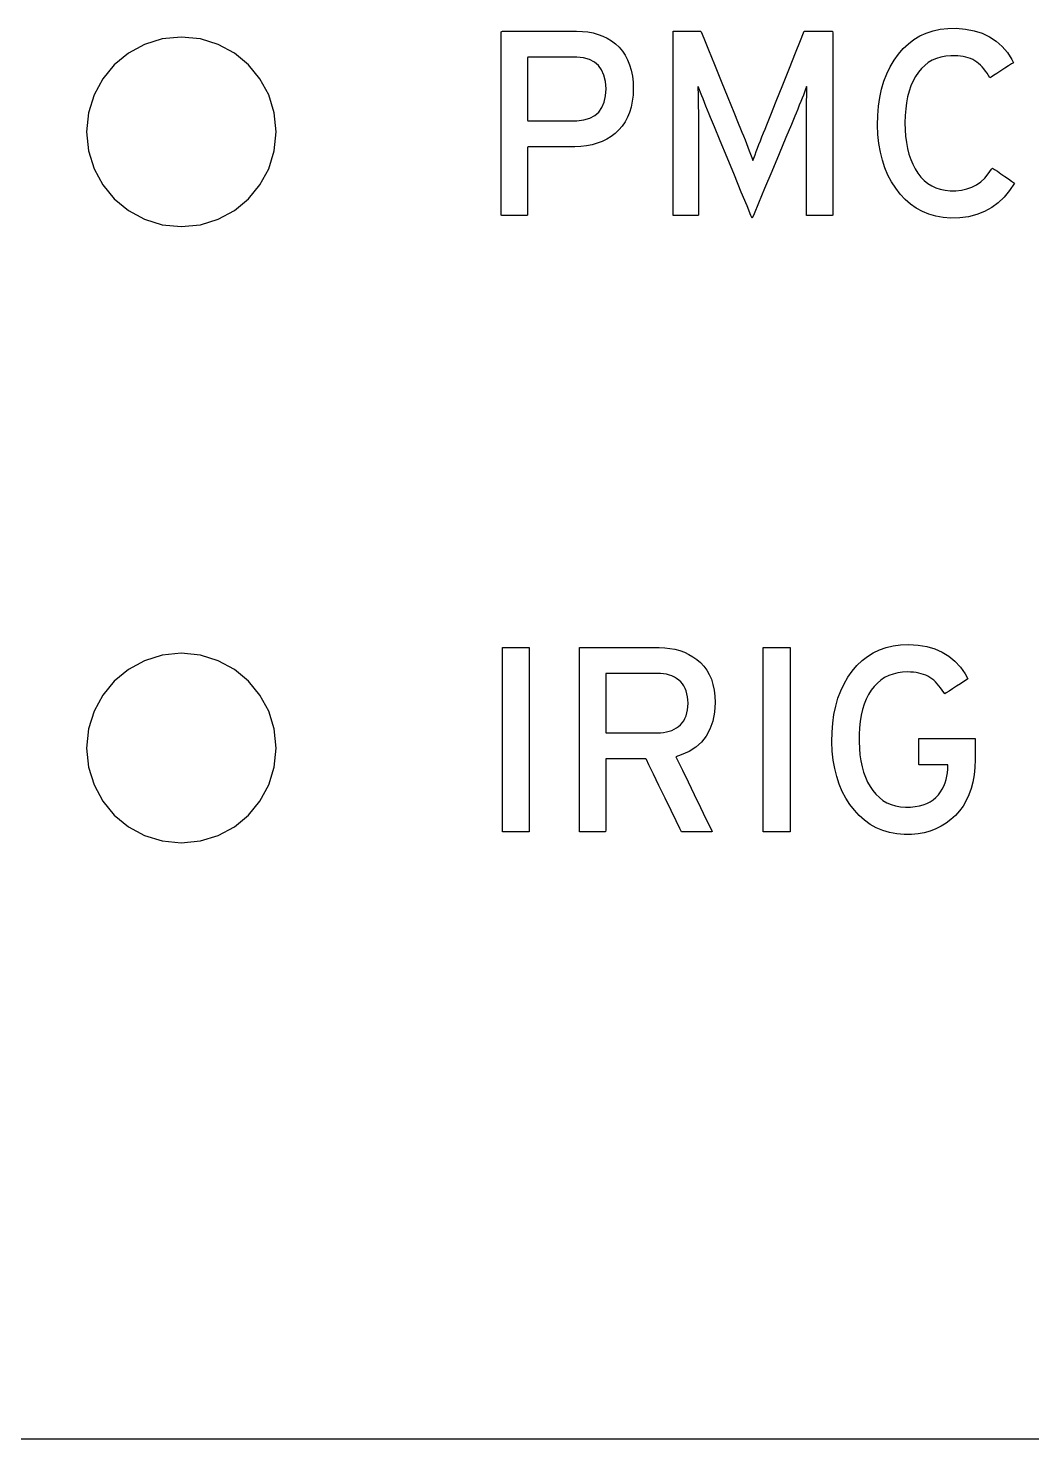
# Model space of a CAD drawing. Extents: x 1 to 47.7, y 0.2 to 35.
# Drawn here: x 13.039 to 13.569, y 8.999 to 9.743 of the extents above; entities that cross this region are included whole.
import ezdxf

# ---------------------------------------------------------------- set-up
doc = ezdxf.new("R2010")
doc.units = 0
doc.header["$MEASUREMENT"] = 0
doc.layers.add('4_2__4U__FRONT_PANEL_W_24_', color=7, linetype='CONTINUOUS')
doc.layers.add('5_1___24__TARGET_LEDS___12', color=7, linetype='CONTINUOUS')

msp = doc.modelspace()

# ---------------------------------------------------------------- linework, layer by layer
at = {"layer": '4_2__4U__FRONT_PANEL_W_24_'}
for points in [[(13.12022, 9.6386), (13.1303, 9.63962), (13.13969, 9.64253), (13.14819, 9.64715), (13.15559, 9.65326), (13.1617, 9.66066), (13.16631, 9.66916), (13.16923, 9.67854), (13.17024, 9.68862), (13.16923, 9.6987), (13.16631, 9.70808), (13.1617, 9.71658), (13.15559, 9.72398), (13.14819, 9.73008), (13.13969, 9.73469), (13.1303, 9.7376), (13.12022, 9.73862), (13.11015, 9.7376), (13.10077, 9.73469), (13.09228, 9.73008), (13.08488, 9.72398), (13.07878, 9.71658), (13.07418, 9.70808), (13.07127, 9.6987), (13.07026, 9.68862), (13.07127, 9.67854), (13.07418, 9.66916), (13.07878, 9.66066), (13.08488, 9.65326), (13.09228, 9.64715), (13.10077, 9.64253), (13.11015, 9.63962)], [(13.35866, 9.71132), (13.35851, 9.70792), (13.35813, 9.70471), (13.35752, 9.7017), (13.35667, 9.69889), (13.3556, 9.69627), (13.3543, 9.69385), (13.35276, 9.69163), (13.351, 9.6896), (13.34903, 9.68777), (13.3469, 9.68615), (13.34462, 9.68475), (13.3422, 9.68355), (13.33962, 9.68257), (13.3369, 9.6818), (13.33402, 9.68125), (13.331, 9.6809), (13.32782, 9.68077), (13.32672, 9.68077), (13.32439, 9.68077), (13.32094, 9.68077), (13.31683, 9.68077), (13.31253, 9.68077), (13.30853, 9.68077), (13.30528, 9.68077), (13.30327, 9.68077), (13.30284, 9.68061), (13.30284, 9.67841), (13.30284, 9.67416), (13.30284, 9.66856), (13.30284, 9.66231), (13.30284, 9.65609), (13.30284, 9.65061), (13.30284, 9.64656), (13.30284, 9.64462), (13.30252, 9.64455), (13.3013, 9.64455), (13.29941, 9.64455), (13.29713, 9.64455), (13.29472, 9.64455), (13.29244, 9.64455), (13.29055, 9.64455), (13.28933, 9.64455), (13.28901, 9.64474), (13.28901, 9.64993), (13.28901, 9.66081), (13.28901, 9.67552), (13.28901, 9.6922), (13.28901, 9.70897), (13.28901, 9.72399), (13.28901, 9.73539), (13.28901, 9.7413), (13.28969, 9.74173), (13.29291, 9.74173), (13.2981, 9.74173), (13.30451, 9.74173), (13.31138, 9.74173), (13.31796, 9.74173), (13.32348, 9.74173), (13.32721, 9.74173), (13.32874, 9.74173), (13.33177, 9.74161), (13.33467, 9.74128), (13.33743, 9.74075), (13.34005, 9.74001), (13.34253, 9.73907), (13.34488, 9.73792), (13.3471, 9.73657), (13.34918, 9.73502), (13.35112, 9.73324), (13.35286, 9.73123), (13.35437, 9.72901), (13.35565, 9.72658), (13.35671, 9.72394), (13.35754, 9.7211), (13.35814, 9.71804), (13.35851, 9.71479)], [(13.45001, 9.64451), (13.45001, 9.64636), (13.45001, 9.6513), (13.45001, 9.65843), (13.45001, 9.66682), (13.45001, 9.67556), (13.45001, 9.68375), (13.45001, 9.69046), (13.45001, 9.6948), (13.45001, 9.69648), (13.45001, 9.69885), (13.45002, 9.70111), (13.45004, 9.70325), (13.45006, 9.70527), (13.4501, 9.70718), (13.45014, 9.70898), (13.45019, 9.71065), (13.45024, 9.71222), (13.45006, 9.71246), (13.44953, 9.71109), (13.44896, 9.70961), (13.44834, 9.70802), (13.44767, 9.70632), (13.44696, 9.70452), (13.44619, 9.7026), (13.44538, 9.70058), (13.44452, 9.69844), (13.44385, 9.69681), (13.44207, 9.69254), (13.43918, 9.68563), (13.43559, 9.67704), (13.43171, 9.66776), (13.42794, 9.65874), (13.42469, 9.65096), (13.42237, 9.6454), (13.42137, 9.64302), (13.42071, 9.64456), (13.41867, 9.6495), (13.41562, 9.65687), (13.41198, 9.66569), (13.40813, 9.675), (13.40448, 9.68383), (13.40144, 9.6912), (13.3994, 9.69614), (13.39865, 9.69795), (13.39779, 9.70011), (13.39698, 9.70216), (13.39621, 9.7041), (13.39549, 9.70593), (13.39481, 9.70765), (13.39418, 9.70927), (13.39359, 9.71077), (13.39304, 9.71216), (13.39272, 9.71255), (13.39277, 9.71101), (13.39282, 9.70936), (13.39287, 9.70759), (13.3929, 9.70571), (13.39293, 9.70371), (13.39295, 9.7016), (13.39296, 9.69936), (13.39297, 9.69702), (13.39297, 9.69534), (13.39297, 9.69166), (13.39297, 9.6854), (13.39297, 9.67746), (13.39297, 9.66876), (13.39297, 9.66021), (13.39297, 9.65273), (13.39297, 9.64722), (13.39297, 9.64461), (13.39268, 9.64451), (13.39156, 9.64451), (13.38982, 9.64451), (13.3877, 9.64451), (13.38544, 9.64451), (13.38328, 9.64451), (13.38144, 9.64451), (13.38016, 9.64451), (13.37968, 9.64451), (13.37968, 9.64801), (13.37968, 9.65735), (13.37968, 9.67082), (13.37968, 9.68668), (13.37968, 9.70321), (13.37968, 9.71869), (13.37968, 9.73138), (13.37968, 9.73958), (13.37971, 9.74173), (13.38045, 9.74173), (13.38201, 9.74173), (13.38413, 9.74173), (13.38655, 9.74173), (13.38902, 9.74173), (13.39127, 9.74173), (13.39305, 9.74173), (13.39409, 9.74173), (13.39442, 9.74135), (13.39578, 9.73799), (13.39825, 9.73192), (13.40144, 9.72407), (13.40499, 9.71535), (13.40852, 9.70668), (13.41165, 9.69898), (13.41401, 9.69317), (13.41524, 9.69017), (13.41592, 9.68852), (13.41679, 9.68642), (13.41761, 9.68439), (13.4184, 9.68241), (13.41914, 9.6805), (13.41984, 9.67865), (13.4205, 9.67685), (13.42112, 9.67512), (13.4217, 9.67344), (13.42227, 9.67471), (13.42288, 9.67641), (13.42352, 9.67818), (13.42421, 9.68001), (13.42493, 9.68192), (13.4257, 9.68389), (13.4265, 9.68592), (13.42734, 9.68802), (13.42814, 9.68997), (13.42904, 9.69223), (13.43114, 9.69749), (13.43408, 9.70485), (13.43748, 9.71339), (13.44099, 9.72217), (13.44423, 9.7303), (13.44685, 9.73684), (13.44846, 9.74088), (13.44886, 9.74173), (13.44973, 9.74173), (13.45142, 9.74173), (13.45366, 9.74173), (13.45618, 9.74173), (13.45871, 9.74173), (13.46099, 9.74173), (13.46275, 9.74173), (13.46373, 9.74173), (13.46384, 9.74061), (13.46384, 9.73366), (13.46384, 9.72181), (13.46384, 9.7068), (13.46384, 9.69035), (13.46384, 9.6742), (13.46384, 9.66005), (13.46384, 9.64964), (13.46384, 9.64469), (13.46353, 9.64451), (13.46237, 9.64451), (13.46056, 9.64451), (13.45836, 9.64451), (13.45601, 9.64451), (13.45375, 9.64451), (13.45183, 9.64451), (13.4505, 9.64451)], [(13.55968, 9.66157), (13.55713, 9.65763), (13.55429, 9.65416), (13.55114, 9.65115), (13.54769, 9.64862), (13.54394, 9.64655), (13.53989, 9.64496), (13.53554, 9.64383), (13.53088, 9.64317), (13.52616, 9.64302), (13.52209, 9.64337), (13.51823, 9.64408), (13.51458, 9.64513), (13.51115, 9.64654), (13.50792, 9.64831), (13.5049, 9.65043), (13.5021, 9.6529), (13.4995, 9.65573), (13.49708, 9.65885), (13.4949, 9.66218), (13.493, 9.66576), (13.49138, 9.66956), (13.49004, 9.67361), (13.48897, 9.67789), (13.48819, 9.68241), (13.48768, 9.68716), (13.48745, 9.69215), (13.48756, 9.69723), (13.48795, 9.70208), (13.48862, 9.70671), (13.48958, 9.7111), (13.49081, 9.71526), (13.49232, 9.71919), (13.49411, 9.72289), (13.49618, 9.72636), (13.49852, 9.7296), (13.50103, 9.73252), (13.50375, 9.73509), (13.50668, 9.73732), (13.50982, 9.73919), (13.51318, 9.74071), (13.51674, 9.74188), (13.52052, 9.7427), (13.5245, 9.74317), (13.52899, 9.74326), (13.53391, 9.74284), (13.53847, 9.74195), (13.54267, 9.74059), (13.54653, 9.73876), (13.55003, 9.73646), (13.55317, 9.7337), (13.55597, 9.73047), (13.55841, 9.72676), (13.55912, 9.72504), (13.55818, 9.72444), (13.55662, 9.72343), (13.55467, 9.72217), (13.55254, 9.7208), (13.55046, 9.71946), (13.54867, 9.7183), (13.54737, 9.71747), (13.5468, 9.7171), (13.54609, 9.71825), (13.54526, 9.71951), (13.54441, 9.72069), (13.54353, 9.72179), (13.54264, 9.72281), (13.54172, 9.72375), (13.54078, 9.72461), (13.53982, 9.72539), (13.53883, 9.72608), (13.53773, 9.72668), (13.53657, 9.7272), (13.53534, 9.72764), (13.53405, 9.72801), (13.53269, 9.72831), (13.53127, 9.72854), (13.52978, 9.72869), (13.52823, 9.72877), (13.52614, 9.72875), (13.52345, 9.72851), (13.52092, 9.72802), (13.51854, 9.72729), (13.51632, 9.72632), (13.51426, 9.72511), (13.51236, 9.72366), (13.51061, 9.72197), (13.50901, 9.72004), (13.50755, 9.71785), (13.50625, 9.71545), (13.50512, 9.71287), (13.50416, 9.71009), (13.50337, 9.70714), (13.50276, 9.70399), (13.50232, 9.70066), (13.50205, 9.69714), (13.50195, 9.69343), (13.50203, 9.68974), (13.50227, 9.68624), (13.50269, 9.68292), (13.50328, 9.67978), (13.50405, 9.67683), (13.50498, 9.67406), (13.50609, 9.67148), (13.50737, 9.66907), (13.50881, 9.66684), (13.51039, 9.66478), (13.51211, 9.66297), (13.514, 9.66143), (13.51604, 9.66013), (13.51824, 9.6591), (13.52059, 9.65832), (13.5231, 9.6578), (13.52577, 9.65753), (13.52875, 9.65753), (13.5318, 9.65784), (13.53465, 9.65847), (13.5373, 9.65941), (13.53975, 9.66068), (13.542, 9.66226), (13.54405, 9.66417), (13.54591, 9.66639), (13.54757, 9.66893), (13.54821, 9.6695), (13.54917, 9.66883), (13.5507, 9.66778), (13.55256, 9.66649), (13.55456, 9.66511), (13.55648, 9.66378), (13.55812, 9.66265), (13.55925, 9.66187)], [(13.34428, 9.71132), (13.34396, 9.71512), (13.34318, 9.71843), (13.34194, 9.72125), (13.34024, 9.72359), (13.33809, 9.72543), (13.33548, 9.72678), (13.33241, 9.72765), (13.32888, 9.72802), (13.32745, 9.72804), (13.32501, 9.72804), (13.32129, 9.72804), (13.31687, 9.72804), (13.31228, 9.72804), (13.30807, 9.72804), (13.3048, 9.72804), (13.30302, 9.72804), (13.30284, 9.72753), (13.30284, 9.7247), (13.30284, 9.72005), (13.30284, 9.71431), (13.30284, 9.70819), (13.30284, 9.70245), (13.30284, 9.69779), (13.30284, 9.69497), (13.30302, 9.69446), (13.3048, 9.69446), (13.30807, 9.69446), (13.31228, 9.69446), (13.31687, 9.69446), (13.32129, 9.69446), (13.32501, 9.69446), (13.32745, 9.69446), (13.3289, 9.69448), (13.33251, 9.69489), (13.33563, 9.69578), (13.33827, 9.69715), (13.34044, 9.69902), (13.34212, 9.70136), (13.34332, 9.7042), (13.34404, 9.70751)], [(13.53898, 9.35756), (13.53882, 9.35339), (13.53842, 9.34945), (13.53776, 9.34572), (13.53685, 9.34223), (13.53569, 9.33895), (13.53429, 9.33591), (13.53263, 9.33308), (13.53072, 9.33048), (13.52856, 9.32809), (13.52623, 9.32592), (13.52373, 9.32401), (13.52108, 9.32236), (13.51826, 9.32097), (13.51529, 9.31984), (13.51215, 9.31898), (13.50886, 9.31838), (13.5054, 9.31804), (13.50159, 9.31801), (13.49759, 9.3184), (13.49378, 9.31913), (13.49019, 9.32021), (13.4868, 9.32163), (13.48362, 9.32341), (13.48064, 9.32553), (13.47787, 9.328), (13.47531, 9.33082), (13.47292, 9.33392), (13.47077, 9.33724), (13.46889, 9.34078), (13.46729, 9.34456), (13.46596, 9.34857), (13.4649, 9.35281), (13.46412, 9.35729), (13.46362, 9.36199), (13.46338, 9.36693), (13.46347, 9.37197), (13.46385, 9.3768), (13.4645, 9.38139), (13.46542, 9.38576), (13.46662, 9.38991), (13.46809, 9.39382), (13.46984, 9.39751), (13.47186, 9.40097), (13.47415, 9.40421), (13.47662, 9.40715), (13.4793, 9.40974), (13.48218, 9.41199), (13.48526, 9.4139), (13.48855, 9.41546), (13.49205, 9.41668), (13.49575, 9.41755), (13.49966, 9.41808), (13.50391, 9.41825), (13.50885, 9.41792), (13.51344, 9.41714), (13.51768, 9.41589), (13.52158, 9.41418), (13.52513, 9.41201), (13.52833, 9.40938), (13.53119, 9.40628), (13.53369, 9.40273), (13.53512, 9.40007), (13.53441, 9.39962), (13.53303, 9.39873), (13.5312, 9.39756), (13.52914, 9.39624), (13.52707, 9.39491), (13.52519, 9.3937), (13.52374, 9.39277), (13.52292, 9.39224), (13.5224, 9.39288), (13.52158, 9.39416), (13.52074, 9.39536), (13.51987, 9.39648), (13.51898, 9.39752), (13.51806, 9.39849), (13.51712, 9.39937), (13.51615, 9.40018), (13.51515, 9.4009), (13.5141, 9.40151), (13.51298, 9.40203), (13.51179, 9.40248), (13.51054, 9.40286), (13.50923, 9.40318), (13.50785, 9.40343), (13.5064, 9.4036), (13.5049, 9.40371), (13.50333, 9.40375), (13.5007, 9.40363), (13.4981, 9.40326), (13.49566, 9.40266), (13.49336, 9.40183), (13.49122, 9.40076), (13.48923, 9.39945), (13.48739, 9.3979), (13.48571, 9.39612), (13.48417, 9.3941), (13.48278, 9.39183), (13.48155, 9.38938), (13.4805, 9.38674), (13.47962, 9.38392), (13.47891, 9.38092), (13.47836, 9.37773), (13.47799, 9.37435), (13.47779, 9.3708), (13.47775, 9.36708), (13.47788, 9.36349), (13.47818, 9.36008), (13.47865, 9.35685), (13.47929, 9.3538), (13.4801, 9.35093), (13.48108, 9.34824), (13.48223, 9.34573), (13.48355, 9.3434), (13.48503, 9.34122), (13.48665, 9.33925), (13.48843, 9.33752), (13.49036, 9.33605), (13.49243, 9.33483), (13.49466, 9.33387), (13.49704, 9.33315), (13.49957, 9.33269), (13.50225, 9.33248), (13.50487, 9.33253), (13.50728, 9.33277), (13.50953, 9.33317), (13.51161, 9.33373), (13.51353, 9.33446), (13.51529, 9.33535), (13.51688, 9.3364), (13.51831, 9.33762), (13.51958, 9.339), (13.52065, 9.34047), (13.52158, 9.34201), (13.52239, 9.34361), (13.52307, 9.34527), (13.52363, 9.34699), (13.52406, 9.34877), (13.52437, 9.35061), (13.52455, 9.35251), (13.5246, 9.35438), (13.5246, 9.3544), (13.5246, 9.35444), (13.5246, 9.3545), (13.5246, 9.35456), (13.5246, 9.35463), (13.5246, 9.3547), (13.5246, 9.35475), (13.5246, 9.35478), (13.52457, 9.35479), (13.52378, 9.35479), (13.52213, 9.35479), (13.5199, 9.35479), (13.51735, 9.35479), (13.51476, 9.35479), (13.51239, 9.35479), (13.51052, 9.35479), (13.50941, 9.35479), (13.50922, 9.35489), (13.50922, 9.35577), (13.50922, 9.35739), (13.50922, 9.35949), (13.50922, 9.36183), (13.50922, 9.36416), (13.50922, 9.36624), (13.50922, 9.36783), (13.50922, 9.36867), (13.50964, 9.36875), (13.51187, 9.36875), (13.51555, 9.36875), (13.52016, 9.36875), (13.52519, 9.36875), (13.5301, 9.36875), (13.53438, 9.36875), (13.5375, 9.36875), (13.53894, 9.36875), (13.53898, 9.36848), (13.53898, 9.36752), (13.53898, 9.36606), (13.53898, 9.36428), (13.53898, 9.36238), (13.53898, 9.36057), (13.53898, 9.35903), (13.53898, 9.35796)], [(13.12022, 9.31362), (13.1303, 9.31464), (13.13969, 9.31755), (13.14819, 9.32217), (13.15559, 9.32828), (13.1617, 9.33568), (13.16631, 9.34418), (13.16923, 9.35357), (13.17024, 9.36364), (13.16923, 9.37372), (13.16631, 9.38311), (13.1617, 9.3916), (13.15559, 9.399), (13.14819, 9.4051), (13.13969, 9.40971), (13.1303, 9.41262), (13.12022, 9.41364), (13.11015, 9.41262), (13.10077, 9.40971), (13.09228, 9.4051), (13.08488, 9.399), (13.07878, 9.3916), (13.07418, 9.38311), (13.07127, 9.37372), (13.07026, 9.36364), (13.07127, 9.35357), (13.07418, 9.34418), (13.07878, 9.33568), (13.08488, 9.32828), (13.09228, 9.32217), (13.10077, 9.31755), (13.11015, 9.31464)], [(13.40179, 9.38764), (13.40143, 9.38249), (13.40053, 9.37782), (13.3991, 9.37364), (13.39714, 9.36995), (13.39464, 9.36675), (13.39161, 9.36404), (13.38804, 9.36182), (13.38394, 9.36009), (13.38115, 9.35903), (13.38234, 9.35658), (13.38458, 9.35194), (13.38752, 9.34586), (13.39081, 9.33907), (13.39408, 9.33231), (13.39698, 9.32632), (13.39914, 9.32185), (13.40021, 9.31964), (13.39994, 9.31952), (13.39858, 9.31952), (13.39642, 9.31952), (13.39379, 9.31952), (13.39098, 9.31952), (13.38829, 9.31952), (13.38603, 9.31952), (13.3845, 9.31952), (13.38399, 9.31953), (13.38317, 9.3212), (13.38124, 9.32519), (13.37854, 9.33077), (13.3754, 9.33723), (13.37219, 9.34386), (13.36925, 9.34992), (13.36692, 9.35472), (13.36556, 9.35754), (13.36517, 9.35798), (13.36374, 9.35798), (13.36117, 9.35798), (13.35786, 9.35798), (13.35421, 9.35798), (13.35061, 9.35798), (13.34746, 9.35798), (13.34516, 9.35798), (13.3441, 9.35798), (13.34408, 9.35701), (13.34408, 9.35358), (13.34408, 9.34837), (13.34408, 9.34207), (13.34408, 9.33542), (13.34408, 9.32913), (13.34408, 9.32391), (13.34408, 9.32049), (13.34406, 9.31952), (13.34337, 9.31952), (13.34187, 9.31952), (13.33983, 9.31952), (13.33749, 9.31952), (13.33511, 9.31952), (13.33296, 9.31952), (13.33129, 9.31952), (13.33035, 9.31952), (13.33024, 9.32063), (13.33024, 9.32774), (13.33024, 9.33987), (13.33024, 9.35521), (13.33024, 9.37194), (13.33024, 9.38827), (13.33024, 9.40237), (13.33024, 9.41244), (13.33024, 9.41667), (13.33152, 9.4167), (13.3354, 9.4167), (13.34114, 9.4167), (13.34796, 9.4167), (13.3551, 9.4167), (13.36178, 9.4167), (13.36723, 9.4167), (13.3707, 9.4167), (13.37233, 9.41669), (13.37521, 9.41655), (13.37797, 9.41622), (13.38062, 9.41571), (13.38316, 9.41501), (13.38559, 9.41412), (13.3879, 9.41305), (13.3901, 9.41179), (13.39219, 9.41035), (13.39416, 9.40869), (13.39592, 9.40681), (13.39745, 9.40472), (13.39875, 9.40241), (13.39981, 9.39989), (13.40065, 9.39715), (13.40126, 9.39419), (13.40164, 9.39102)], [(13.38755, 9.38723), (13.38746, 9.38903), (13.38726, 9.39072), (13.38694, 9.3923), (13.38651, 9.39377), (13.38596, 9.39512), (13.3853, 9.39637), (13.38452, 9.3975), (13.38364, 9.39852), (13.38263, 9.39946), (13.38152, 9.40031), (13.38032, 9.40104), (13.37904, 9.40165), (13.37766, 9.40215), (13.3762, 9.40254), (13.37465, 9.40281), (13.37301, 9.40297), (13.3715, 9.40301), (13.37015, 9.40301), (13.36711, 9.40301), (13.36292, 9.40301), (13.35815, 9.40301), (13.35334, 9.40301), (13.34904, 9.40301), (13.3458, 9.40301), (13.34417, 9.40301), (13.34408, 9.40237), (13.34408, 9.39965), (13.34408, 9.39535), (13.34408, 9.39011), (13.34408, 9.38456), (13.34408, 9.37932), (13.34408, 9.37503), (13.34408, 9.3723), (13.34417, 9.37166), (13.3458, 9.37166), (13.34904, 9.37166), (13.35334, 9.37166), (13.35815, 9.37166), (13.36292, 9.37166), (13.36711, 9.37166), (13.37015, 9.37166), (13.3715, 9.37166), (13.37298, 9.3717), (13.37459, 9.37185), (13.37612, 9.37211), (13.37756, 9.37248), (13.37892, 9.37295), (13.3802, 9.37354), (13.38139, 9.37423), (13.38249, 9.37503), (13.38351, 9.37593), (13.38443, 9.37695), (13.38523, 9.37807), (13.38591, 9.37931), (13.38648, 9.38067), (13.38692, 9.38214), (13.38725, 9.38372), (13.38746, 9.38542)]]:
    msp.add_lwpolyline(points, close=True, dxfattribs=at)
for points in [[(13.28962, 9.31952), (13.28962, 9.4167), (13.30372, 9.4167), (13.30372, 9.31952), (13.28962, 9.31952)], [(13.42722, 9.31952), (13.42722, 9.4167), (13.44132, 9.4167), (13.44132, 9.31952), (13.42722, 9.31952)], [(11.27682, 8.99937), (11.56025, 8.99937), (12.12988, 8.99937), (12.69952, 8.99937), (12.98294, 8.99937), (13.2647, 8.99937), (13.54423, 8.99937), (13.82097, 8.99937), (13.95812, 8.99937), (14.09437, 8.99937), (14.22964, 8.99937), (14.36387, 8.99937), (14.49698, 8.99937), (14.62891, 8.99937)]]:
    msp.add_lwpolyline(points, dxfattribs=at)
at = {"layer": '5_1___24__TARGET_LEDS___12'}
for points in [[(13.12022, 9.6386), (13.1303, 9.63962), (13.13969, 9.64253), (13.14819, 9.64715), (13.15559, 9.65326), (13.1617, 9.66066), (13.16631, 9.66916), (13.16923, 9.67854), (13.17024, 9.68862), (13.16923, 9.6987), (13.16631, 9.70808), (13.1617, 9.71658), (13.15559, 9.72398), (13.14819, 9.73008), (13.13969, 9.73469), (13.1303, 9.7376), (13.12022, 9.73862), (13.11015, 9.7376), (13.10077, 9.73469), (13.09228, 9.73008), (13.08488, 9.72398), (13.07878, 9.71658), (13.07418, 9.70808), (13.07127, 9.6987), (13.07026, 9.68862), (13.07127, 9.67854), (13.07418, 9.66916), (13.07878, 9.66066), (13.08488, 9.65326), (13.09228, 9.64715), (13.10077, 9.64253), (13.11015, 9.63962)], [(13.35866, 9.71132), (13.35851, 9.70792), (13.35813, 9.70471), (13.35752, 9.7017), (13.35667, 9.69889), (13.3556, 9.69627), (13.3543, 9.69385), (13.35276, 9.69163), (13.351, 9.6896), (13.34903, 9.68777), (13.3469, 9.68615), (13.34462, 9.68475), (13.3422, 9.68355), (13.33962, 9.68257), (13.3369, 9.6818), (13.33402, 9.68125), (13.331, 9.6809), (13.32782, 9.68077), (13.32672, 9.68077), (13.32439, 9.68077), (13.32094, 9.68077), (13.31683, 9.68077), (13.31253, 9.68077), (13.30853, 9.68077), (13.30528, 9.68077), (13.30327, 9.68077), (13.30284, 9.68061), (13.30284, 9.67841), (13.30284, 9.67416), (13.30284, 9.66856), (13.30284, 9.66231), (13.30284, 9.65609), (13.30284, 9.65061), (13.30284, 9.64656), (13.30284, 9.64462), (13.30252, 9.64455), (13.3013, 9.64455), (13.29941, 9.64455), (13.29713, 9.64455), (13.29472, 9.64455), (13.29244, 9.64455), (13.29055, 9.64455), (13.28933, 9.64455), (13.28901, 9.64474), (13.28901, 9.64993), (13.28901, 9.66081), (13.28901, 9.67552), (13.28901, 9.6922), (13.28901, 9.70897), (13.28901, 9.72399), (13.28901, 9.73539), (13.28901, 9.7413), (13.28969, 9.74173), (13.29291, 9.74173), (13.2981, 9.74173), (13.30451, 9.74173), (13.31138, 9.74173), (13.31796, 9.74173), (13.32348, 9.74173), (13.32721, 9.74173), (13.32874, 9.74173), (13.33177, 9.74161), (13.33467, 9.74128), (13.33743, 9.74075), (13.34005, 9.74001), (13.34253, 9.73907), (13.34488, 9.73792), (13.3471, 9.73657), (13.34918, 9.73502), (13.35112, 9.73324), (13.35286, 9.73123), (13.35437, 9.72901), (13.35565, 9.72658), (13.35671, 9.72394), (13.35754, 9.7211), (13.35814, 9.71804), (13.35851, 9.71479)], [(13.45001, 9.64451), (13.45001, 9.64636), (13.45001, 9.6513), (13.45001, 9.65843), (13.45001, 9.66682), (13.45001, 9.67556), (13.45001, 9.68375), (13.45001, 9.69046), (13.45001, 9.6948), (13.45001, 9.69648), (13.45001, 9.69885), (13.45002, 9.70111), (13.45004, 9.70325), (13.45006, 9.70527), (13.4501, 9.70718), (13.45014, 9.70898), (13.45019, 9.71065), (13.45024, 9.71222), (13.45006, 9.71246), (13.44953, 9.71109), (13.44896, 9.70961), (13.44834, 9.70802), (13.44767, 9.70632), (13.44696, 9.70452), (13.44619, 9.7026), (13.44538, 9.70058), (13.44452, 9.69844), (13.44385, 9.69681), (13.44207, 9.69254), (13.43918, 9.68563), (13.43559, 9.67704), (13.43171, 9.66776), (13.42794, 9.65874), (13.42469, 9.65096), (13.42237, 9.6454), (13.42137, 9.64302), (13.42071, 9.64456), (13.41867, 9.6495), (13.41562, 9.65687), (13.41198, 9.66569), (13.40813, 9.675), (13.40448, 9.68383), (13.40144, 9.6912), (13.3994, 9.69614), (13.39865, 9.69795), (13.39779, 9.70011), (13.39698, 9.70216), (13.39621, 9.7041), (13.39549, 9.70593), (13.39481, 9.70765), (13.39418, 9.70927), (13.39359, 9.71077), (13.39304, 9.71216), (13.39272, 9.71255), (13.39277, 9.71101), (13.39282, 9.70936), (13.39287, 9.70759), (13.3929, 9.70571), (13.39293, 9.70371), (13.39295, 9.7016), (13.39296, 9.69936), (13.39297, 9.69702), (13.39297, 9.69534), (13.39297, 9.69166), (13.39297, 9.6854), (13.39297, 9.67746), (13.39297, 9.66876), (13.39297, 9.66021), (13.39297, 9.65273), (13.39297, 9.64722), (13.39297, 9.64461), (13.39268, 9.64451), (13.39156, 9.64451), (13.38982, 9.64451), (13.3877, 9.64451), (13.38544, 9.64451), (13.38328, 9.64451), (13.38144, 9.64451), (13.38016, 9.64451), (13.37968, 9.64451), (13.37968, 9.64801), (13.37968, 9.65735), (13.37968, 9.67082), (13.37968, 9.68668), (13.37968, 9.70321), (13.37968, 9.71869), (13.37968, 9.73138), (13.37968, 9.73958), (13.37971, 9.74173), (13.38045, 9.74173), (13.38201, 9.74173), (13.38413, 9.74173), (13.38655, 9.74173), (13.38902, 9.74173), (13.39127, 9.74173), (13.39305, 9.74173), (13.39409, 9.74173), (13.39442, 9.74135), (13.39578, 9.73799), (13.39825, 9.73192), (13.40144, 9.72407), (13.40499, 9.71535), (13.40852, 9.70668), (13.41165, 9.69898), (13.41401, 9.69317), (13.41524, 9.69017), (13.41592, 9.68852), (13.41679, 9.68642), (13.41761, 9.68439), (13.4184, 9.68241), (13.41914, 9.6805), (13.41984, 9.67865), (13.4205, 9.67685), (13.42112, 9.67512), (13.4217, 9.67344), (13.42227, 9.67471), (13.42288, 9.67641), (13.42352, 9.67818), (13.42421, 9.68001), (13.42493, 9.68192), (13.4257, 9.68389), (13.4265, 9.68592), (13.42734, 9.68802), (13.42814, 9.68997), (13.42904, 9.69223), (13.43114, 9.69749), (13.43408, 9.70485), (13.43748, 9.71339), (13.44099, 9.72217), (13.44423, 9.7303), (13.44685, 9.73684), (13.44846, 9.74088), (13.44886, 9.74173), (13.44973, 9.74173), (13.45142, 9.74173), (13.45366, 9.74173), (13.45618, 9.74173), (13.45871, 9.74173), (13.46099, 9.74173), (13.46275, 9.74173), (13.46373, 9.74173), (13.46384, 9.74061), (13.46384, 9.73366), (13.46384, 9.72181), (13.46384, 9.7068), (13.46384, 9.69035), (13.46384, 9.6742), (13.46384, 9.66005), (13.46384, 9.64964), (13.46384, 9.64469), (13.46353, 9.64451), (13.46237, 9.64451), (13.46056, 9.64451), (13.45836, 9.64451), (13.45601, 9.64451), (13.45375, 9.64451), (13.45183, 9.64451), (13.4505, 9.64451)], [(13.55968, 9.66157), (13.55713, 9.65763), (13.55429, 9.65416), (13.55114, 9.65115), (13.54769, 9.64862), (13.54394, 9.64655), (13.53989, 9.64496), (13.53554, 9.64383), (13.53088, 9.64317), (13.52616, 9.64302), (13.52209, 9.64337), (13.51823, 9.64408), (13.51458, 9.64513), (13.51115, 9.64654), (13.50792, 9.64831), (13.5049, 9.65043), (13.5021, 9.6529), (13.4995, 9.65573), (13.49708, 9.65885), (13.4949, 9.66218), (13.493, 9.66576), (13.49138, 9.66956), (13.49004, 9.67361), (13.48897, 9.67789), (13.48819, 9.68241), (13.48768, 9.68716), (13.48745, 9.69215), (13.48756, 9.69723), (13.48795, 9.70208), (13.48862, 9.70671), (13.48958, 9.7111), (13.49081, 9.71526), (13.49232, 9.71919), (13.49411, 9.72289), (13.49618, 9.72636), (13.49852, 9.7296), (13.50103, 9.73252), (13.50375, 9.73509), (13.50668, 9.73732), (13.50982, 9.73919), (13.51318, 9.74071), (13.51674, 9.74188), (13.52052, 9.7427), (13.5245, 9.74317), (13.52899, 9.74326), (13.53391, 9.74284), (13.53847, 9.74195), (13.54267, 9.74059), (13.54653, 9.73876), (13.55003, 9.73646), (13.55317, 9.7337), (13.55597, 9.73047), (13.55841, 9.72676), (13.55912, 9.72504), (13.55818, 9.72444), (13.55662, 9.72343), (13.55467, 9.72217), (13.55254, 9.7208), (13.55046, 9.71946), (13.54867, 9.7183), (13.54737, 9.71747), (13.5468, 9.7171), (13.54609, 9.71825), (13.54526, 9.71951), (13.54441, 9.72069), (13.54353, 9.72179), (13.54264, 9.72281), (13.54172, 9.72375), (13.54078, 9.72461), (13.53982, 9.72539), (13.53883, 9.72608), (13.53773, 9.72668), (13.53657, 9.7272), (13.53534, 9.72764), (13.53405, 9.72801), (13.53269, 9.72831), (13.53127, 9.72854), (13.52978, 9.72869), (13.52823, 9.72877), (13.52614, 9.72875), (13.52345, 9.72851), (13.52092, 9.72802), (13.51854, 9.72729), (13.51632, 9.72632), (13.51426, 9.72511), (13.51236, 9.72366), (13.51061, 9.72197), (13.50901, 9.72004), (13.50755, 9.71785), (13.50625, 9.71545), (13.50512, 9.71287), (13.50416, 9.71009), (13.50337, 9.70714), (13.50276, 9.70399), (13.50232, 9.70066), (13.50205, 9.69714), (13.50195, 9.69343), (13.50203, 9.68974), (13.50227, 9.68624), (13.50269, 9.68292), (13.50328, 9.67978), (13.50405, 9.67683), (13.50498, 9.67406), (13.50609, 9.67148), (13.50737, 9.66907), (13.50881, 9.66684), (13.51039, 9.66478), (13.51211, 9.66297), (13.514, 9.66143), (13.51604, 9.66013), (13.51824, 9.6591), (13.52059, 9.65832), (13.5231, 9.6578), (13.52577, 9.65753), (13.52875, 9.65753), (13.5318, 9.65784), (13.53465, 9.65847), (13.5373, 9.65941), (13.53975, 9.66068), (13.542, 9.66226), (13.54405, 9.66417), (13.54591, 9.66639), (13.54757, 9.66893), (13.54821, 9.6695), (13.54917, 9.66883), (13.5507, 9.66778), (13.55256, 9.66649), (13.55456, 9.66511), (13.55648, 9.66378), (13.55812, 9.66265), (13.55925, 9.66187)], [(13.34428, 9.71132), (13.34396, 9.71512), (13.34318, 9.71843), (13.34194, 9.72125), (13.34024, 9.72359), (13.33809, 9.72543), (13.33548, 9.72678), (13.33241, 9.72765), (13.32888, 9.72802), (13.32745, 9.72804), (13.32501, 9.72804), (13.32129, 9.72804), (13.31687, 9.72804), (13.31228, 9.72804), (13.30807, 9.72804), (13.3048, 9.72804), (13.30302, 9.72804), (13.30284, 9.72753), (13.30284, 9.7247), (13.30284, 9.72005), (13.30284, 9.71431), (13.30284, 9.70819), (13.30284, 9.70245), (13.30284, 9.69779), (13.30284, 9.69497), (13.30302, 9.69446), (13.3048, 9.69446), (13.30807, 9.69446), (13.31228, 9.69446), (13.31687, 9.69446), (13.32129, 9.69446), (13.32501, 9.69446), (13.32745, 9.69446), (13.3289, 9.69448), (13.33251, 9.69489), (13.33563, 9.69578), (13.33827, 9.69715), (13.34044, 9.69902), (13.34212, 9.70136), (13.34332, 9.7042), (13.34404, 9.70751)], [(13.53898, 9.35756), (13.53882, 9.35339), (13.53842, 9.34945), (13.53776, 9.34572), (13.53685, 9.34223), (13.53569, 9.33895), (13.53429, 9.33591), (13.53263, 9.33308), (13.53072, 9.33048), (13.52856, 9.32809), (13.52623, 9.32592), (13.52373, 9.32401), (13.52108, 9.32236), (13.51826, 9.32097), (13.51529, 9.31984), (13.51215, 9.31898), (13.50886, 9.31838), (13.5054, 9.31804), (13.50159, 9.31801), (13.49759, 9.3184), (13.49378, 9.31913), (13.49019, 9.32021), (13.4868, 9.32163), (13.48362, 9.32341), (13.48064, 9.32553), (13.47787, 9.328), (13.47531, 9.33082), (13.47292, 9.33392), (13.47077, 9.33724), (13.46889, 9.34078), (13.46729, 9.34456), (13.46596, 9.34857), (13.4649, 9.35281), (13.46412, 9.35729), (13.46362, 9.36199), (13.46338, 9.36693), (13.46347, 9.37197), (13.46385, 9.3768), (13.4645, 9.38139), (13.46542, 9.38576), (13.46662, 9.38991), (13.46809, 9.39382), (13.46984, 9.39751), (13.47186, 9.40097), (13.47415, 9.40421), (13.47662, 9.40715), (13.4793, 9.40974), (13.48218, 9.41199), (13.48526, 9.4139), (13.48855, 9.41546), (13.49205, 9.41668), (13.49575, 9.41755), (13.49966, 9.41808), (13.50391, 9.41825), (13.50885, 9.41792), (13.51344, 9.41714), (13.51768, 9.41589), (13.52158, 9.41418), (13.52513, 9.41201), (13.52833, 9.40938), (13.53119, 9.40628), (13.53369, 9.40273), (13.53512, 9.40007), (13.53441, 9.39962), (13.53303, 9.39873), (13.5312, 9.39756), (13.52914, 9.39624), (13.52707, 9.39491), (13.52519, 9.3937), (13.52374, 9.39277), (13.52292, 9.39224), (13.5224, 9.39288), (13.52158, 9.39416), (13.52074, 9.39536), (13.51987, 9.39648), (13.51898, 9.39752), (13.51806, 9.39849), (13.51712, 9.39937), (13.51615, 9.40018), (13.51515, 9.4009), (13.5141, 9.40151), (13.51298, 9.40203), (13.51179, 9.40248), (13.51054, 9.40286), (13.50923, 9.40318), (13.50785, 9.40343), (13.5064, 9.4036), (13.5049, 9.40371), (13.50333, 9.40375), (13.5007, 9.40363), (13.4981, 9.40326), (13.49566, 9.40266), (13.49336, 9.40183), (13.49122, 9.40076), (13.48923, 9.39945), (13.48739, 9.3979), (13.48571, 9.39612), (13.48417, 9.3941), (13.48278, 9.39183), (13.48155, 9.38938), (13.4805, 9.38674), (13.47962, 9.38392), (13.47891, 9.38092), (13.47836, 9.37773), (13.47799, 9.37435), (13.47779, 9.3708), (13.47775, 9.36708), (13.47788, 9.36349), (13.47818, 9.36008), (13.47865, 9.35685), (13.47929, 9.3538), (13.4801, 9.35093), (13.48108, 9.34824), (13.48223, 9.34573), (13.48355, 9.3434), (13.48503, 9.34122), (13.48665, 9.33925), (13.48843, 9.33752), (13.49036, 9.33605), (13.49243, 9.33483), (13.49466, 9.33387), (13.49704, 9.33315), (13.49957, 9.33269), (13.50225, 9.33248), (13.50487, 9.33253), (13.50728, 9.33277), (13.50953, 9.33317), (13.51161, 9.33373), (13.51353, 9.33446), (13.51529, 9.33535), (13.51688, 9.3364), (13.51831, 9.33762), (13.51958, 9.339), (13.52065, 9.34047), (13.52158, 9.34201), (13.52239, 9.34361), (13.52307, 9.34527), (13.52363, 9.34699), (13.52406, 9.34877), (13.52437, 9.35061), (13.52455, 9.35251), (13.5246, 9.35438), (13.5246, 9.3544), (13.5246, 9.35444), (13.5246, 9.3545), (13.5246, 9.35456), (13.5246, 9.35463), (13.5246, 9.3547), (13.5246, 9.35475), (13.5246, 9.35478), (13.52457, 9.35479), (13.52378, 9.35479), (13.52213, 9.35479), (13.5199, 9.35479), (13.51735, 9.35479), (13.51476, 9.35479), (13.51239, 9.35479), (13.51052, 9.35479), (13.50941, 9.35479), (13.50922, 9.35489), (13.50922, 9.35577), (13.50922, 9.35739), (13.50922, 9.35949), (13.50922, 9.36183), (13.50922, 9.36416), (13.50922, 9.36624), (13.50922, 9.36783), (13.50922, 9.36867), (13.50964, 9.36875), (13.51187, 9.36875), (13.51555, 9.36875), (13.52016, 9.36875), (13.52519, 9.36875), (13.5301, 9.36875), (13.53438, 9.36875), (13.5375, 9.36875), (13.53894, 9.36875), (13.53898, 9.36848), (13.53898, 9.36752), (13.53898, 9.36606), (13.53898, 9.36428), (13.53898, 9.36238), (13.53898, 9.36057), (13.53898, 9.35903), (13.53898, 9.35796)], [(13.12022, 9.31362), (13.1303, 9.31464), (13.13969, 9.31755), (13.14819, 9.32217), (13.15559, 9.32828), (13.1617, 9.33568), (13.16631, 9.34418), (13.16923, 9.35357), (13.17024, 9.36364), (13.16923, 9.37372), (13.16631, 9.38311), (13.1617, 9.3916), (13.15559, 9.399), (13.14819, 9.4051), (13.13969, 9.40971), (13.1303, 9.41262), (13.12022, 9.41364), (13.11015, 9.41262), (13.10077, 9.40971), (13.09228, 9.4051), (13.08488, 9.399), (13.07878, 9.3916), (13.07418, 9.38311), (13.07127, 9.37372), (13.07026, 9.36364), (13.07127, 9.35357), (13.07418, 9.34418), (13.07878, 9.33568), (13.08488, 9.32828), (13.09228, 9.32217), (13.10077, 9.31755), (13.11015, 9.31464)], [(13.40179, 9.38764), (13.40143, 9.38249), (13.40053, 9.37782), (13.3991, 9.37364), (13.39714, 9.36995), (13.39464, 9.36675), (13.39161, 9.36404), (13.38804, 9.36182), (13.38394, 9.36009), (13.38115, 9.35903), (13.38234, 9.35658), (13.38458, 9.35194), (13.38752, 9.34586), (13.39081, 9.33907), (13.39408, 9.33231), (13.39698, 9.32632), (13.39914, 9.32185), (13.40021, 9.31964), (13.39994, 9.31952), (13.39858, 9.31952), (13.39642, 9.31952), (13.39379, 9.31952), (13.39098, 9.31952), (13.38829, 9.31952), (13.38603, 9.31952), (13.3845, 9.31952), (13.38399, 9.31953), (13.38317, 9.3212), (13.38124, 9.32519), (13.37854, 9.33077), (13.3754, 9.33723), (13.37219, 9.34386), (13.36925, 9.34992), (13.36692, 9.35472), (13.36556, 9.35754), (13.36517, 9.35798), (13.36374, 9.35798), (13.36117, 9.35798), (13.35786, 9.35798), (13.35421, 9.35798), (13.35061, 9.35798), (13.34746, 9.35798), (13.34516, 9.35798), (13.3441, 9.35798), (13.34408, 9.35701), (13.34408, 9.35358), (13.34408, 9.34837), (13.34408, 9.34207), (13.34408, 9.33542), (13.34408, 9.32913), (13.34408, 9.32391), (13.34408, 9.32049), (13.34406, 9.31952), (13.34337, 9.31952), (13.34187, 9.31952), (13.33983, 9.31952), (13.33749, 9.31952), (13.33511, 9.31952), (13.33296, 9.31952), (13.33129, 9.31952), (13.33035, 9.31952), (13.33024, 9.32063), (13.33024, 9.32774), (13.33024, 9.33987), (13.33024, 9.35521), (13.33024, 9.37194), (13.33024, 9.38827), (13.33024, 9.40237), (13.33024, 9.41244), (13.33024, 9.41667), (13.33152, 9.4167), (13.3354, 9.4167), (13.34114, 9.4167), (13.34796, 9.4167), (13.3551, 9.4167), (13.36178, 9.4167), (13.36723, 9.4167), (13.3707, 9.4167), (13.37233, 9.41669), (13.37521, 9.41655), (13.37797, 9.41622), (13.38062, 9.41571), (13.38316, 9.41501), (13.38559, 9.41412), (13.3879, 9.41305), (13.3901, 9.41179), (13.39219, 9.41035), (13.39416, 9.40869), (13.39592, 9.40681), (13.39745, 9.40472), (13.39875, 9.40241), (13.39981, 9.39989), (13.40065, 9.39715), (13.40126, 9.39419), (13.40164, 9.39102)], [(13.38755, 9.38723), (13.38746, 9.38903), (13.38726, 9.39072), (13.38694, 9.3923), (13.38651, 9.39377), (13.38596, 9.39512), (13.3853, 9.39637), (13.38452, 9.3975), (13.38364, 9.39852), (13.38263, 9.39946), (13.38152, 9.40031), (13.38032, 9.40104), (13.37904, 9.40165), (13.37766, 9.40215), (13.3762, 9.40254), (13.37465, 9.40281), (13.37301, 9.40297), (13.3715, 9.40301), (13.37015, 9.40301), (13.36711, 9.40301), (13.36292, 9.40301), (13.35815, 9.40301), (13.35334, 9.40301), (13.34904, 9.40301), (13.3458, 9.40301), (13.34417, 9.40301), (13.34408, 9.40237), (13.34408, 9.39965), (13.34408, 9.39535), (13.34408, 9.39011), (13.34408, 9.38456), (13.34408, 9.37932), (13.34408, 9.37503), (13.34408, 9.3723), (13.34417, 9.37166), (13.3458, 9.37166), (13.34904, 9.37166), (13.35334, 9.37166), (13.35815, 9.37166), (13.36292, 9.37166), (13.36711, 9.37166), (13.37015, 9.37166), (13.3715, 9.37166), (13.37298, 9.3717), (13.37459, 9.37185), (13.37612, 9.37211), (13.37756, 9.37248), (13.37892, 9.37295), (13.3802, 9.37354), (13.38139, 9.37423), (13.38249, 9.37503), (13.38351, 9.37593), (13.38443, 9.37695), (13.38523, 9.37807), (13.38591, 9.37931), (13.38648, 9.38067), (13.38692, 9.38214), (13.38725, 9.38372), (13.38746, 9.38542)]]:
    msp.add_lwpolyline(points, close=True, dxfattribs=at)
for points in [[(13.28962, 9.31952), (13.28962, 9.4167), (13.30372, 9.4167), (13.30372, 9.31952), (13.28962, 9.31952)], [(13.42722, 9.31952), (13.42722, 9.4167), (13.44132, 9.4167), (13.44132, 9.31952), (13.42722, 9.31952)], [(11.4688, 8.99937), (11.62676, 8.99937), (11.94447, 8.99937), (12.26407, 8.99937), (12.90641, 8.99937), (13.54875, 8.99937), (13.86835, 8.99937), (14.18607, 8.99937), (14.34402, 8.99937), (14.50127, 8.99937), (14.65774, 8.99937)]]:
    msp.add_lwpolyline(points, dxfattribs=at)

doc.saveas('drawing.dxf')
